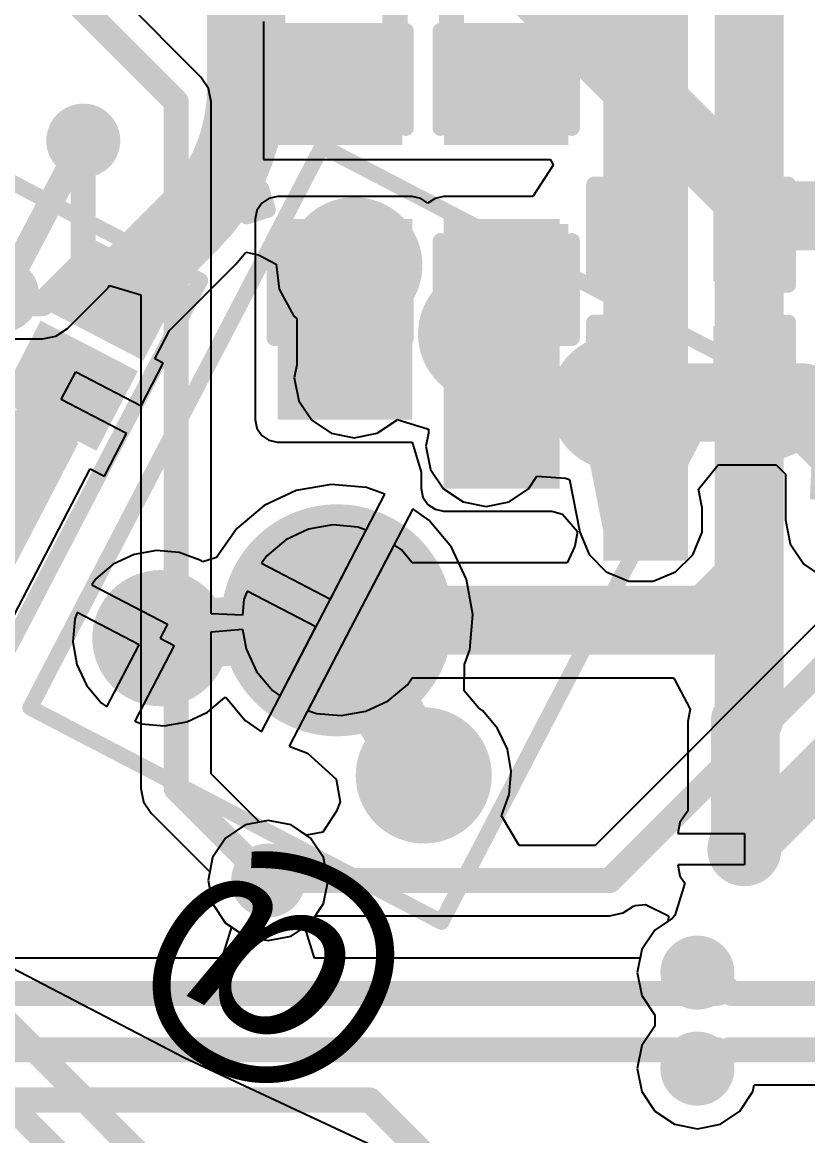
# Model space of a CAD drawing. Header units: millimetres. Extents: x -0.71 to 2.98, y -0.65 to 2.9.
# Drawn here: x 0.4105 to 0.6612, y -0.3974 to -0.0422 of the extents above; entities that cross this region are included whole.
import ezdxf

# ---------------------------------------------------------------- set-up
doc = ezdxf.new("R2010")
doc.units = ezdxf.units.MM
doc.header["$MEASUREMENT"] = 0
for name, color, linetype in [('BottomLayer', 5, 'Continuous'), ('BottomOverlay', 54, 'Continuous'), ('BottomPaste', 16, 'Continuous'), ('BottomSolder', 6, 'Continuous'), ('Mechanical2', 216, 'Continuous'), ('PadHoleLayer', 156, 'Continuous'), ('TopLayer', 1, 'Continuous'), ('TopOverlay', 2, 'Continuous'), ('TopPaste', 8, 'Continuous'), ('TopSolder', 216, 'Continuous'), ('ViaHoleLayer', 16, 'Continuous')]:
    doc.layers.add(name, color=color, linetype=linetype)
doc.styles.add('Arial', font='', dxfattribs={"height": 0.2})
doc.styles.get('Arial').set_extended_font_data('Arial')

# ---------------------------------------------------------------- blocks, each defined once
blk = doc.blocks.new('SPH8878LR5H_1_11')
at = {"layer": 'BottomSolder'}
h = blk.add_hatch(color=6, dxfattribs=at)
edge = h.paths.add_edge_path()
edge.add_arc((0, -0.04043), 0.004, 0, 360)
at = {"layer": 'PadHoleLayer'}
h = blk.add_hatch(color=156, dxfattribs=at)
edge = h.paths.add_edge_path()
edge.add_arc((0, -0.04043), 0.02018, 0, 360)
at = {"layer": 'TopLayer'}
for points in [[(-0.04567, 0.04992), (-0.0187, 0.04992), (-0.0187, 0.03095), (-0.04567, 0.03095)], [(0.0187, 0.04992), (0.04567, 0.04992), (0.04567, 0.03095), (0.0187, 0.03095)], [(-0.04567, 0.01913), (-0.0187, 0.01913), (-0.0187, -0.00146), (-0.04567, -0.00146)], [(0.0187, 0.01913), (0.04567, 0.01913), (0.04567, -0.00146), (0.0187, -0.00146)]]:
    blk.add_hatch(color=1, dxfattribs=at).paths.add_polyline_path(points)
h = blk.add_hatch(color=1, dxfattribs=at)
edge = h.paths.add_edge_path()
edge.add_arc((0, 0.02464), 0.00787, 0, 360)
h = blk.add_hatch(color=1, dxfattribs=at)
edge = h.paths.add_edge_path()
edge.add_arc((0, -0.04043), 0.03199, 0, 360)
at = {"layer": 'TopPaste'}
for points in [[(-0.04567, 0.04992), (-0.0187, 0.04992), (-0.0187, 0.03095), (-0.04567, 0.03095)], [(0.0187, 0.04992), (0.04567, 0.04992), (0.04567, 0.03095), (0.0187, 0.03095)], [(-0.04567, 0.01913), (-0.0187, 0.01913), (-0.0187, -0.00146), (-0.04567, -0.00146)], [(0.0187, 0.01913), (0.04567, 0.01913), (0.04567, -0.00146), (0.0187, -0.00146)]]:
    blk.add_hatch(color=8, dxfattribs=at).paths.add_polyline_path(points)
h = blk.add_hatch(color=8, dxfattribs=at)
edge = h.paths.add_edge_path()
edge.add_arc((0, 0.02464), 0.00787, 0, 360)
at = {"layer": 'TopSolder'}
for points in [[(-0.04967, 0.05392), (-0.0147, 0.05392), (-0.0147, 0.02695), (-0.04967, 0.02695)], [(0.0147, 0.05392), (0.04967, 0.05392), (0.04967, 0.02695), (0.0147, 0.02695)], [(-0.04967, 0.02313), (-0.0147, 0.02313), (-0.0147, -0.00546), (-0.04967, -0.00546)], [(0.0147, 0.02313), (0.04967, 0.02313), (0.04967, -0.00546), (0.0147, -0.00546)]]:
    blk.add_hatch(color=216, dxfattribs=at).paths.add_polyline_path(points)
h = blk.add_hatch(color=216, dxfattribs=at)
edge = h.paths.add_edge_path()
edge.add_arc((0, 0.02464), 0.01187, 0, 360)
h = blk.add_hatch(color=216, dxfattribs=at)
edge = h.paths.add_edge_path()
edge.add_arc((0, -0.04043), 0.03599, 0, 360)
at = {"layer": 'TopOverlay', "const_width": 0.005}
for points in [[(-0.054, -0.084), (-0.054, 0.058)], [(-0.054, 0.058), (0.054, 0.058)], [(0.054, -0.084), (0.054, 0.058)], [(-0.065, 0.046), (-0.06, 0.041)], [(-0.065, 0.036), (-0.065, 0.046)], [(-0.065, 0.036), (-0.06, 0.041)], [(-0.054, -0.084), (0.054, -0.084)]]:
    blk.add_lwpolyline(points, dxfattribs=at)
at = {"layer": 'TopOverlay', "const_width": 0.0025}
for points in [[(-0.05525, 0.058, 1), (-0.05275, 0.058, 1)], [(-0.05525, 0.058, 1), (-0.05275, 0.058, 1)], [(0.05275, 0.058, 1), (0.05525, 0.058, 1)], [(0.05275, 0.058, 1), (0.05525, 0.058, 1)], [(-0.06625, 0.046, 1), (-0.06375, 0.046, 1)], [(-0.06625, 0.046, 1), (-0.06375, 0.046, 1)], [(-0.06125, 0.041, 1), (-0.05875, 0.041, 1)], [(-0.06125, 0.041, 1), (-0.05875, 0.041, 1)], [(-0.06625, 0.036, 1), (-0.06375, 0.036, 1)], [(-0.06625, 0.036, 1), (-0.06375, 0.036, 1)], [(-0.05525, -0.084, 1), (-0.05275, -0.084, 1)], [(-0.05525, -0.084, 1), (-0.05275, -0.084, 1)], [(0.05275, -0.084, 1), (0.05525, -0.084, 1)], [(0.05275, -0.084, 1), (0.05525, -0.084, 1)]]:
    blk.add_lwpolyline(points, format="xyb", close=True, dxfattribs=at)
blk = doc.blocks.new('CAP_0603_B_23')
at = {"layer": 'BottomLayer'}
for points in [[(-0.045, -0.0175), (-0.045, 0.0175), (-0.015, 0.0175), (-0.015, -0.0175)], [(0.015, -0.0175), (0.015, 0.0175), (0.045, 0.0175), (0.045, -0.0175)]]:
    blk.add_hatch(color=5, dxfattribs=at).paths.add_polyline_path(points)
at = {"layer": 'BottomPaste'}
for points in [[(-0.045, -0.0175), (-0.045, 0.0175), (-0.015, 0.0175), (-0.015, -0.0175)], [(0.015, -0.0175), (0.015, 0.0175), (0.045, 0.0175), (0.045, -0.0175)]]:
    blk.add_hatch(color=16, dxfattribs=at).paths.add_polyline_path(points)
at = {"layer": 'BottomSolder'}
for points in [[(-0.04736, -0.01986), (-0.04736, 0.01986), (-0.01264, 0.01986), (-0.01264, -0.01986)], [(0.01264, -0.01986), (0.01264, 0.01986), (0.04736, 0.01986), (0.04736, -0.01986)]]:
    blk.add_hatch(color=6, dxfattribs=at).paths.add_polyline_path(points)
at = {"layer": 'BottomOverlay', "const_width": 0.005}
for points in [[(-0.049, -0.021), (-0.049, 0.021)], [(-0.018, 0.021), (-0.049, 0.021)], [(0.049, 0.021), (0.018, 0.021)], [(0.049, -0.021), (0.049, 0.021)], [(-0.018, -0.021), (-0.049, -0.021)], [(0.049, -0.021), (0.018, -0.021)]]:
    blk.add_lwpolyline(points, dxfattribs=at)
at = {"layer": 'BottomOverlay', "const_width": 0.0025}
for points in [[(-0.05025, 0.021, 1), (-0.04775, 0.021, 1)], [(-0.05025, 0.021, 1), (-0.04775, 0.021, 1)], [(-0.01925, 0.021, 1), (-0.01675, 0.021, 1)], [(0.01675, 0.021, 1), (0.01925, 0.021, 1)], [(0.04775, 0.021, 1), (0.05025, 0.021, 1)], [(0.04775, 0.021, 1), (0.05025, 0.021, 1)], [(-0.05025, -0.021, 1), (-0.04775, -0.021, 1)], [(-0.05025, -0.021, 1), (-0.04775, -0.021, 1)], [(-0.01925, -0.021, 1), (-0.01675, -0.021, 1)], [(0.01675, -0.021, 1), (0.01925, -0.021, 1)], [(0.04775, -0.021, 1), (0.05025, -0.021, 1)], [(0.04775, -0.021, 1), (0.05025, -0.021, 1)]]:
    blk.add_lwpolyline(points, format="xyb", close=True, dxfattribs=at)
blk = doc.blocks.new('CAP_0603_B_24')
at = {"layer": 'BottomLayer'}
for points in [[(-0.045, -0.0175), (-0.045, 0.0175), (-0.015, 0.0175), (-0.015, -0.0175)], [(0.015, -0.0175), (0.015, 0.0175), (0.045, 0.0175), (0.045, -0.0175)]]:
    blk.add_hatch(color=5, dxfattribs=at).paths.add_polyline_path(points)
at = {"layer": 'BottomPaste'}
for points in [[(-0.045, -0.0175), (-0.045, 0.0175), (-0.015, 0.0175), (-0.015, -0.0175)], [(0.015, -0.0175), (0.015, 0.0175), (0.045, 0.0175), (0.045, -0.0175)]]:
    blk.add_hatch(color=16, dxfattribs=at).paths.add_polyline_path(points)
at = {"layer": 'BottomSolder'}
for points in [[(-0.04736, -0.01986), (-0.04736, 0.01986), (-0.01264, 0.01986), (-0.01264, -0.01986)], [(0.01264, -0.01986), (0.01264, 0.01986), (0.04736, 0.01986), (0.04736, -0.01986)]]:
    blk.add_hatch(color=6, dxfattribs=at).paths.add_polyline_path(points)
at = {"layer": 'BottomOverlay', "const_width": 0.005}
for points in [[(-0.049, -0.021), (-0.049, 0.021)], [(-0.018, 0.021), (-0.049, 0.021)], [(0.049, 0.021), (0.018, 0.021)], [(0.049, -0.021), (0.049, 0.021)], [(-0.018, -0.021), (-0.049, -0.021)], [(0.049, -0.021), (0.018, -0.021)]]:
    blk.add_lwpolyline(points, dxfattribs=at)
at = {"layer": 'BottomOverlay', "const_width": 0.0025}
for points in [[(-0.05025, 0.021, 1), (-0.04775, 0.021, 1)], [(-0.05025, 0.021, 1), (-0.04775, 0.021, 1)], [(-0.01925, 0.021, 1), (-0.01675, 0.021, 1)], [(0.01675, 0.021, 1), (0.01925, 0.021, 1)], [(0.04775, 0.021, 1), (0.05025, 0.021, 1)], [(0.04775, 0.021, 1), (0.05025, 0.021, 1)], [(-0.05025, -0.021, 1), (-0.04775, -0.021, 1)], [(-0.05025, -0.021, 1), (-0.04775, -0.021, 1)], [(-0.01925, -0.021, 1), (-0.01675, -0.021, 1)], [(0.01675, -0.021, 1), (0.01925, -0.021, 1)], [(0.04775, -0.021, 1), (0.05025, -0.021, 1)], [(0.04775, -0.021, 1), (0.05025, -0.021, 1)]]:
    blk.add_lwpolyline(points, format="xyb", close=True, dxfattribs=at)
blk = doc.blocks.new('SPM0687LR5H_1_185')
at = {"layer": 'BottomSolder'}
h = blk.add_hatch(color=6, dxfattribs=at)
edge = h.paths.add_edge_path()
edge.add_arc((0, -0.03594), 0.004, 0, 360)
at = {"layer": 'PadHoleLayer'}
h = blk.add_hatch(color=156, dxfattribs=at)
edge = h.paths.add_edge_path()
edge.add_arc((0, -0.03594), 0.02018, 0, 360)
at = {"layer": 'TopLayer'}
h = blk.add_hatch(color=1, dxfattribs=at)
edge = h.paths.add_edge_path()
edge.add_arc((-0.0474, 0.06705), 0.01772, 0, 360)
h = blk.add_hatch(color=1, dxfattribs=at)
edge = h.paths.add_edge_path()
edge.add_arc((0, 0.06705), 0.01772, 0, 360)
h = blk.add_hatch(color=1, dxfattribs=at)
edge = h.paths.add_edge_path()
edge.add_arc((0.0474, 0.06705), 0.01772, 0, 360)
h = blk.add_hatch(color=1, dxfattribs=at)
edge = h.paths.add_edge_path()
edge.add_arc((0, -0.03594), 0.03299, 0, 360)
h = blk.add_hatch(color=1, dxfattribs=at)
edge = h.paths.add_edge_path()
edge.add_arc((-0.0474, -0.06705), 0.01772, 0, 360)
h = blk.add_hatch(color=1, dxfattribs=at)
edge = h.paths.add_edge_path()
edge.add_arc((0.0474, -0.06705), 0.01772, 0, 360)
at = {"layer": 'TopPaste'}
h = blk.add_hatch(color=8, dxfattribs=at)
edge = h.paths.add_edge_path()
edge.add_arc((-0.0474, 0.06705), 0.01772, 0, 360)
h = blk.add_hatch(color=8, dxfattribs=at)
edge = h.paths.add_edge_path()
edge.add_arc((0, 0.06705), 0.01772, 0, 360)
h = blk.add_hatch(color=8, dxfattribs=at)
edge = h.paths.add_edge_path()
edge.add_arc((0.0474, 0.06705), 0.01772, 0, 360)
h = blk.add_hatch(color=8, dxfattribs=at)
edge = h.paths.add_edge_path()
edge.add_arc((-0.0474, -0.06705), 0.01772, 0, 360)
h = blk.add_hatch(color=8, dxfattribs=at)
edge = h.paths.add_edge_path()
edge.add_arc((0.0474, -0.06705), 0.01772, 0, 360)
at = {"layer": 'TopSolder'}
h = blk.add_hatch(color=216, dxfattribs=at)
edge = h.paths.add_edge_path()
edge.add_arc((-0.0474, 0.06705), 0.02172, 0, 360)
h = blk.add_hatch(color=216, dxfattribs=at)
edge = h.paths.add_edge_path()
edge.add_arc((0, 0.06705), 0.02172, 0, 360)
h = blk.add_hatch(color=216, dxfattribs=at)
edge = h.paths.add_edge_path()
edge.add_arc((0.0474, 0.06705), 0.02172, 0, 360)
h = blk.add_hatch(color=216, dxfattribs=at)
edge = h.paths.add_edge_path()
edge.add_arc((0, -0.03594), 0.03699, 0, 360)
h = blk.add_hatch(color=216, dxfattribs=at)
edge = h.paths.add_edge_path()
edge.add_arc((-0.0474, -0.06705), 0.02172, 0, 360)
h = blk.add_hatch(color=216, dxfattribs=at)
edge = h.paths.add_edge_path()
edge.add_arc((0.0474, -0.06705), 0.02172, 0, 360)
at = {"layer": 'TopOverlay', "const_width": 0.005}
for points in [[(-0.07402, 0.09591), (0.07402, 0.09591)], [(-0.07402, -0.10591), (-0.07402, 0.09591)], [(0.07402, -0.10591), (0.07402, 0.09591)], [(-0.085, 0.075), (-0.08, 0.07)], [(-0.085, 0.065), (-0.085, 0.075)], [(-0.085, 0.065), (-0.08, 0.07)], [(-0.07402, -0.10591), (0.07402, -0.10591)]]:
    blk.add_lwpolyline(points, dxfattribs=at)
at = {"layer": 'TopOverlay', "const_width": 0.0025}
for points in [[(-0.07527, 0.09591, 1), (-0.07277, 0.09591, 1)], [(-0.07527, 0.09591, 1), (-0.07277, 0.09591, 1)], [(0.07277, 0.09591, 1), (0.07527, 0.09591, 1)], [(0.07277, 0.09591, 1), (0.07527, 0.09591, 1)], [(-0.08625, 0.075, 1), (-0.08375, 0.075, 1)], [(-0.08625, 0.075, 1), (-0.08375, 0.075, 1)], [(-0.08125, 0.07, 1), (-0.07875, 0.07, 1)], [(-0.08125, 0.07, 1), (-0.07875, 0.07, 1)], [(-0.08625, 0.065, 1), (-0.08375, 0.065, 1)], [(-0.08625, 0.065, 1), (-0.08375, 0.065, 1)], [(-0.07527, -0.10591, 1), (-0.07277, -0.10591, 1)], [(-0.07527, -0.10591, 1), (-0.07277, -0.10591, 1)], [(0.07277, -0.10591, 1), (0.07527, -0.10591, 1)], [(0.07277, -0.10591, 1), (0.07527, -0.10591, 1)]]:
    blk.add_lwpolyline(points, format="xyb", close=True, dxfattribs=at)
blk = doc.blocks.new('C___0402_B_210')
at = {"layer": 'BottomLayer'}
for points in [[(-0.0095, 0.0125), (-0.0095, -0.0125), (-0.0275, -0.0125), (-0.0275, 0.0125)], [(0.0275, 0.0125), (0.0275, -0.0125), (0.0095, -0.0125), (0.0095, 0.0125)]]:
    blk.add_hatch(color=5, dxfattribs=at).paths.add_polyline_path(points)
at = {"layer": 'BottomPaste'}
for points in [[(-0.0095, 0.0125), (-0.0095, -0.0125), (-0.0275, -0.0125), (-0.0275, 0.0125)], [(0.0275, 0.0125), (0.0275, -0.0125), (0.0095, -0.0125), (0.0095, 0.0125)]]:
    blk.add_hatch(color=16, dxfattribs=at).paths.add_polyline_path(points)
at = {"layer": 'BottomSolder'}
for points in [[(-0.00714, 0.01486), (-0.00714, -0.01486), (-0.02986, -0.01486), (-0.02986, 0.01486)], [(0.02986, 0.01486), (0.02986, -0.01486), (0.00714, -0.01486), (0.00714, 0.01486)]]:
    blk.add_hatch(color=6, dxfattribs=at).paths.add_polyline_path(points)
at = {"layer": 'BottomOverlay', "const_width": 0.005}
for points in [[(-0.031, -0.016), (-0.031, 0.016)], [(-0.031, 0.016), (-0.011, 0.016)], [(0.011, 0.016), (0.031, 0.016)], [(0.031, -0.016), (0.031, 0.016)], [(-0.031, -0.016), (-0.011, -0.016)], [(0.011, -0.016), (0.031, -0.016)]]:
    blk.add_lwpolyline(points, dxfattribs=at)
at = {"layer": 'BottomOverlay', "const_width": 0.0025}
for points in [[(-0.03225, 0.016, 1), (-0.02975, 0.016, 1)], [(-0.03225, 0.016, 1), (-0.02975, 0.016, 1)], [(-0.01225, 0.016, 1), (-0.00975, 0.016, 1)], [(0.00975, 0.016, 1), (0.01225, 0.016, 1)], [(0.02975, 0.016, 1), (0.03225, 0.016, 1)], [(0.02975, 0.016, 1), (0.03225, 0.016, 1)], [(-0.03225, -0.016, 1), (-0.02975, -0.016, 1)], [(-0.03225, -0.016, 1), (-0.02975, -0.016, 1)], [(-0.01225, -0.016, 1), (-0.00975, -0.016, 1)], [(0.00975, -0.016, 1), (0.01225, -0.016, 1)], [(0.02975, -0.016, 1), (0.03225, -0.016, 1)], [(0.02975, -0.016, 1), (0.03225, -0.016, 1)]]:
    blk.add_lwpolyline(points, format="xyb", close=True, dxfattribs=at)
blk = doc.blocks.new('CAP_0402_B_211')
at = {"layer": 'BottomLayer'}
for points in [[(-0.0095, 0.0125), (-0.0095, -0.0125), (-0.0275, -0.0125), (-0.0275, 0.0125)], [(0.0275, 0.0125), (0.0275, -0.0125), (0.0095, -0.0125), (0.0095, 0.0125)]]:
    blk.add_hatch(color=5, dxfattribs=at).paths.add_polyline_path(points)
at = {"layer": 'BottomPaste'}
for points in [[(-0.0095, 0.0125), (-0.0095, -0.0125), (-0.0275, -0.0125), (-0.0275, 0.0125)], [(0.0275, 0.0125), (0.0275, -0.0125), (0.0095, -0.0125), (0.0095, 0.0125)]]:
    blk.add_hatch(color=16, dxfattribs=at).paths.add_polyline_path(points)
at = {"layer": 'BottomSolder'}
for points in [[(-0.00714, 0.01486), (-0.00714, -0.01486), (-0.02986, -0.01486), (-0.02986, 0.01486)], [(0.02986, 0.01486), (0.02986, -0.01486), (0.00714, -0.01486), (0.00714, 0.01486)]]:
    blk.add_hatch(color=6, dxfattribs=at).paths.add_polyline_path(points)
at = {"layer": 'BottomOverlay', "const_width": 0.005}
for points in [[(-0.031, -0.016), (-0.031, 0.016)], [(-0.031, 0.016), (-0.011, 0.016)], [(0.011, 0.016), (0.031, 0.016)], [(0.031, -0.016), (0.031, 0.016)], [(-0.031, -0.016), (-0.011, -0.016)], [(0.011, -0.016), (0.031, -0.016)]]:
    blk.add_lwpolyline(points, dxfattribs=at)
at = {"layer": 'BottomOverlay', "const_width": 0.0025}
for points in [[(-0.03225, 0.016, 1), (-0.02975, 0.016, 1)], [(-0.03225, 0.016, 1), (-0.02975, 0.016, 1)], [(-0.01225, 0.016, 1), (-0.00975, 0.016, 1)], [(0.00975, 0.016, 1), (0.01225, 0.016, 1)], [(0.02975, 0.016, 1), (0.03225, 0.016, 1)], [(0.02975, 0.016, 1), (0.03225, 0.016, 1)], [(-0.03225, -0.016, 1), (-0.02975, -0.016, 1)], [(-0.03225, -0.016, 1), (-0.02975, -0.016, 1)], [(-0.01225, -0.016, 1), (-0.00975, -0.016, 1)], [(0.00975, -0.016, 1), (0.01225, -0.016, 1)], [(0.02975, -0.016, 1), (0.03225, -0.016, 1)], [(0.02975, -0.016, 1), (0.03225, -0.016, 1)]]:
    blk.add_lwpolyline(points, format="xyb", close=True, dxfattribs=at)

msp = doc.modelspace()

# ---------------------------------------------------------------- hatches: boundary and pattern name
at = {"layer": 'BottomLayer'}
for points in [[(0.596, -0.214), (0.623, -0.214), (0.623, 0.22), (0.596, 0.22)], [(0.492, -0.169), (0.535, -0.169), (0.535, -0.105), (0.492, -0.105)], [(0.545, -0.191), (0.582, -0.191), (0.582, -0.105), (0.545, -0.105)]]:
    msp.add_hatch(color=5, dxfattribs=at).paths.add_polyline_path(points)
h = msp.add_hatch(color=5, dxfattribs=at)
edge = h.paths.add_edge_path()
edge.add_arc((0.43, -0.08), 0.01181, 0, 360)
h = msp.add_hatch(color=5, dxfattribs=at)
edge = h.paths.add_edge_path()
edge.add_arc((0.51651, -0.15562), 0.01181, 0, 360)
h = msp.add_hatch(color=5, dxfattribs=at)
edge = h.paths.add_edge_path()
edge.add_arc((0.55856, -0.17751), 0.01181, 0, 360)
h = msp.add_hatch(color=5, dxfattribs=at)
edge = h.paths.add_edge_path()
edge.add_arc((0.608, -0.201), 0.01181, 0, 360)
h = msp.add_hatch(color=5, dxfattribs=at)
edge = h.paths.add_edge_path()
edge.add_arc((0.641, -0.306), 0.01181, 0, 360)
h = msp.add_hatch(color=5, dxfattribs=at)
edge = h.paths.add_edge_path()
edge.add_arc((0.489, -0.316), 0.01181, 0, 360)
h = msp.add_hatch(color=5, dxfattribs=at)
edge = h.paths.add_edge_path()
edge.add_arc((0.626, -0.34538), 0.01181, 0, 360)
h = msp.add_hatch(color=5, dxfattribs=at)
edge = h.paths.add_edge_path()
edge.add_arc((0.626, -0.376), 0.01181, 0, 360)
at = {"layer": 'BottomSolder'}
h = msp.add_hatch(color=6, dxfattribs=at)
edge = h.paths.add_edge_path()
edge.add_arc((0.43, -0.08), 0.00791, 0, 360)
h = msp.add_hatch(color=6, dxfattribs=at)
edge = h.paths.add_edge_path()
edge.add_arc((0.51651, -0.15562), 0.00791, 0, 360)
h = msp.add_hatch(color=6, dxfattribs=at)
edge = h.paths.add_edge_path()
edge.add_arc((0.55856, -0.17751), 0.00791, 0, 360)
h = msp.add_hatch(color=6, dxfattribs=at)
edge = h.paths.add_edge_path()
edge.add_arc((0.608, -0.201), 0.00791, 0, 360)
h = msp.add_hatch(color=6, dxfattribs=at)
edge = h.paths.add_edge_path()
edge.add_arc((0.641, -0.306), 0.00791, 0, 360)
h = msp.add_hatch(color=6, dxfattribs=at)
edge = h.paths.add_edge_path()
edge.add_arc((0.489, -0.316), 0.00791, 0, 360)
h = msp.add_hatch(color=6, dxfattribs=at)
edge = h.paths.add_edge_path()
edge.add_arc((0.626, -0.34538), 0.00791, 0, 360)
h = msp.add_hatch(color=6, dxfattribs=at)
edge = h.paths.add_edge_path()
edge.add_arc((0.626, -0.376), 0.00791, 0, 360)
at = {"layer": 'TopLayer'}
h = msp.add_hatch(color=1, dxfattribs=at)
edge = h.paths.add_edge_path()
edge.add_arc((0.43, -0.08), 0.01181, 0, 360)
msp.add_hatch(color=1, dxfattribs=at).paths.add_polyline_path([(0.31764, -0.19951), (0.39539, -0.23998), (0.42843, -0.17652), (0.35067, -0.13605)])
h = msp.add_hatch(color=1, dxfattribs=at)
edge = h.paths.add_edge_path()
edge.add_arc((0.51651, -0.15562), 0.01181, 0, 360)
h = msp.add_hatch(color=1, dxfattribs=at)
edge = h.paths.add_edge_path()
edge.add_arc((0.55856, -0.17751), 0.01181, 0, 360)
h = msp.add_hatch(color=1, dxfattribs=at)
edge = h.paths.add_edge_path()
edge.add_arc((0.608, -0.201), 0.01181, 0, 360)
h = msp.add_hatch(color=1, dxfattribs=at)
edge = h.paths.add_edge_path()
edge.add_arc((0.641, -0.306), 0.01181, 0, 360)
h = msp.add_hatch(color=1, dxfattribs=at)
edge = h.paths.add_edge_path()
edge.add_arc((0.489, -0.316), 0.01181, 0, 360)
h = msp.add_hatch(color=1, dxfattribs=at)
edge = h.paths.add_edge_path()
edge.add_arc((0.626, -0.34538), 0.01181, 0, 360)
h = msp.add_hatch(color=1, dxfattribs=at)
edge = h.paths.add_edge_path()
edge.add_arc((0.626, -0.376), 0.01181, 0, 360)
at = {"layer": 'TopSolder'}
h = msp.add_hatch(color=216, dxfattribs=at)
edge = h.paths.add_edge_path()
edge.add_arc((0.43, -0.08), 0.00791, 0, 360)
h = msp.add_hatch(color=216, dxfattribs=at)
edge = h.paths.add_edge_path()
edge.add_arc((0.51651, -0.15562), 0.00791, 0, 360)
h = msp.add_hatch(color=216, dxfattribs=at)
edge = h.paths.add_edge_path()
edge.add_arc((0.55856, -0.17751), 0.00791, 0, 360)
h = msp.add_hatch(color=216, dxfattribs=at)
edge = h.paths.add_edge_path()
edge.add_arc((0.608, -0.201), 0.00791, 0, 360)
h = msp.add_hatch(color=216, dxfattribs=at)
edge = h.paths.add_edge_path()
edge.add_arc((0.641, -0.306), 0.00791, 0, 360)
h = msp.add_hatch(color=216, dxfattribs=at)
edge = h.paths.add_edge_path()
edge.add_arc((0.489, -0.316), 0.00791, 0, 360)
h = msp.add_hatch(color=216, dxfattribs=at)
edge = h.paths.add_edge_path()
edge.add_arc((0.626, -0.34538), 0.00791, 0, 360)
h = msp.add_hatch(color=216, dxfattribs=at)
edge = h.paths.add_edge_path()
edge.add_arc((0.626, -0.376), 0.00791, 0, 360)
at = {"layer": 'ViaHoleLayer'}
h = msp.add_hatch(color=16, dxfattribs=at)
edge = h.paths.add_edge_path()
edge.add_arc((0.43, -0.08), 0.00591, 0, 360)
h = msp.add_hatch(color=16, dxfattribs=at)
edge = h.paths.add_edge_path()
edge.add_arc((0.51651, -0.15562), 0.00591, 0, 360)
h = msp.add_hatch(color=16, dxfattribs=at)
edge = h.paths.add_edge_path()
edge.add_arc((0.55856, -0.17751), 0.00591, 0, 360)
h = msp.add_hatch(color=16, dxfattribs=at)
edge = h.paths.add_edge_path()
edge.add_arc((0.608, -0.201), 0.00591, 0, 360)
h = msp.add_hatch(color=16, dxfattribs=at)
edge = h.paths.add_edge_path()
edge.add_arc((0.641, -0.306), 0.00591, 0, 360)
h = msp.add_hatch(color=16, dxfattribs=at)
edge = h.paths.add_edge_path()
edge.add_arc((0.489, -0.316), 0.00591, 0, 360)
h = msp.add_hatch(color=16, dxfattribs=at)
edge = h.paths.add_edge_path()
edge.add_arc((0.626, -0.34538), 0.00591, 0, 360)
h = msp.add_hatch(color=16, dxfattribs=at)
edge = h.paths.add_edge_path()
edge.add_arc((0.626, -0.376), 0.00591, 0, 360)

# ---------------------------------------------------------------- linework, layer by layer
at = {"layer": 'BottomLayer'}
for p, q in [((0.46757, -0.05971), (0.42993, -0.02207)), ((0.4875, -0.042), (0.4875, -0.086)), ((0.47, -0.06334), (0.46757, -0.05971)), ((0.46757, -0.05971), (0.46757, -0.05971)), ((0.47085, -0.06764), (0.47, -0.06334)), ((0.47085, -0.23092), (0.47085, -0.06764)), ((0.4875, -0.086), (0.5365, -0.086)), ((0.5365, -0.086), (0.5365, -0.086)), ((0.5365, -0.086), (0.5405, -0.086)), ((0.5405, -0.086), (0.5405, -0.086)), ((0.5405, -0.086), (0.57911, -0.086)), ((0.57996, -0.08786), (0.5735, -0.09786)), ((0.57911, -0.086), (0.57996, -0.08786)), ((0.48927, -0.09841), (0.48695, -0.09995)), ((0.492, -0.09786), (0.48927, -0.09841)), ((0.535, -0.09786), (0.492, -0.09786)), ((0.53773, -0.09841), (0.535, -0.09786)), ((0.54, -0.09992), (0.53773, -0.09841)), ((0.54227, -0.09841), (0.54, -0.09992)), ((0.545, -0.09786), (0.54227, -0.09841)), ((0.5735, -0.09786), (0.545, -0.09786)), ((0.48541, -0.10227), (0.48486, -0.105)), ((0.48695, -0.09995), (0.48541, -0.10227)), ((0.48486, -0.105), (0.48486, -0.169)), ((0.42493, -0.13993), (0.43793, -0.12693)), ((0.43793, -0.12693), (0.43842, -0.1262)), ((0.43793, -0.12693), (0.43793, -0.12693)), ((0.43842, -0.1262), (0.44842, -0.12923)), ((0.44842, -0.12923), (0.44842, -0.28664)), ((0.42129, -0.14236), (0.42493, -0.13993)), ((0.352, -0.14322), (0.417, -0.14322)), ((0.417, -0.14322), (0.42129, -0.14236)), ((0.417, -0.14322), (0.417, -0.14322)), ((0.48486, -0.169), (0.48541, -0.17173)), ((0.48541, -0.17173), (0.48695, -0.17405)), ((0.48695, -0.17405), (0.48927, -0.17559)), ((0.48927, -0.17559), (0.492, -0.17614)), ((0.492, -0.17614), (0.535, -0.17614)), ((0.535, -0.17614), (0.53786, -0.18576)), ((0.53786, -0.18576), (0.53786, -0.191)), ((0.53786, -0.191), (0.53841, -0.19373)), ((0.53841, -0.19373), (0.53995, -0.19605)), ((0.53995, -0.19605), (0.54227, -0.19759)), ((0.54227, -0.19759), (0.545, -0.19814)), ((0.545, -0.19814), (0.57952, -0.19814)), ((0.57952, -0.19814), (0.58292, -0.19918)), ((0.58292, -0.19918), (0.58772, -0.20465)), ((0.50185, -0.20397), (0.49465, -0.20733)), ((0.50967, -0.20259), (0.50185, -0.20397)), ((0.50887, -0.22626), (0.52032, -0.20428)), ((0.51759, -0.20328), (0.50967, -0.20259)), ((0.52032, -0.20428), (0.51759, -0.20328)), ((0.58772, -0.20465), (0.5869, -0.20934)), ((0.49465, -0.20733), (0.48856, -0.21244)), ((0.52919, -0.20889), (0.51544, -0.23531)), ((0.53156, -0.21056), (0.52919, -0.20889)), ((0.5869, -0.20934), (0.58446, -0.21465)), ((0.48856, -0.21244), (0.48689, -0.21481)), ((0.53499, -0.21465), (0.53156, -0.21056)), ((0.48689, -0.21481), (0.50887, -0.22626)), ((0.58446, -0.21465), (0.53499, -0.21465)), ((0.48228, -0.22368), (0.48128, -0.22641)), ((0.50426, -0.23513), (0.48228, -0.22368)), ((0.48128, -0.22641), (0.48085, -0.23135)), ((0.48085, -0.23135), (0.47085, -0.23092)), ((0.47085, -0.23668), (0.48085, -0.2358)), ((0.47085, -0.28199), (0.47085, -0.23668)), ((0.48085, -0.2358), (0.48197, -0.24215)), ((0.49281, -0.25711), (0.50426, -0.23513)), ((0.51544, -0.23531), (0.50168, -0.26172)), ((0.48197, -0.24215), (0.48533, -0.24935)), ((0.48533, -0.24935), (0.49044, -0.25544)), ((0.53344, -0.25356), (0.53499, -0.25135)), ((0.53499, -0.25135), (0.61836, -0.25135)), ((0.61836, -0.25135), (0.61859, -0.25167)), ((0.61859, -0.25167), (0.62374, -0.26135)), ((0.49044, -0.25544), (0.49281, -0.25711)), ((0.52735, -0.25867), (0.53344, -0.25356)), ((0.52015, -0.26203), (0.52735, -0.25867)), ((0.50168, -0.26172), (0.50441, -0.26272)), ((0.50441, -0.26272), (0.51233, -0.26341)), ((0.51233, -0.26341), (0.52015, -0.26203)), ((0.62374, -0.26135), (0.62296, -0.2653)), ((0.62296, -0.2653), (0.62296, -0.29374)), ((0.48623, -0.29737), (0.47085, -0.28199)), ((0.44842, -0.28664), (0.44842, -0.28664)), ((0.44842, -0.28664), (0.44927, -0.29093)), ((0.44927, -0.29093), (0.45171, -0.29457)), ((0.45171, -0.29457), (0.47037, -0.31323)), ((0.62296, -0.29374), (0.62045, -0.29749)), ((0.489, -0.29682), (0.48623, -0.29737)), ((0.49634, -0.29828), (0.489, -0.29682)), ((0.50256, -0.30244), (0.49634, -0.29828)), ((0.62045, -0.29749), (0.61976, -0.301)), ((0.61976, -0.301), (0.641, -0.301)), ((0.641, -0.301), (0.641, -0.311)), ((0.50672, -0.30866), (0.50256, -0.30244)), ((0.50818, -0.316), (0.50672, -0.30866)), ((0.641, -0.311), (0.61976, -0.311)), ((0.61976, -0.311), (0.62045, -0.31451)), ((0.47037, -0.31323), (0.46982, -0.316)), ((0.46982, -0.316), (0.47128, -0.32334)), ((0.50672, -0.32334), (0.50818, -0.316)), ((0.62045, -0.31451), (0.62199, -0.3168)), ((0.62199, -0.3168), (0.61882, -0.32715)), ((0.47128, -0.32334), (0.47544, -0.32956)), ((0.50256, -0.32956), (0.50672, -0.32334)), ((0.47544, -0.32956), (0.47727, -0.33078)), ((0.50073, -0.33078), (0.50256, -0.32956)), ((0.61809, -0.32804), (0.61244, -0.33182)), ((0.61882, -0.32715), (0.61809, -0.32804)), ((0.47727, -0.33078), (0.47423, -0.34078)), ((0.50377, -0.34078), (0.50073, -0.33078)), ((0.61244, -0.33182), (0.60828, -0.33804)), ((0.47423, -0.34078), (0.40113, -0.34078)), ((0.60773, -0.34078), (0.50377, -0.34078)), ((0.60828, -0.33804), (0.60773, -0.34078))]:
    msp.add_line(p, q, dxfattribs=at)
for points, const_width in [([(0.6425, -0.11), (0.6425, 0.00832)], 0.022), ([(0.5475, -0.049), (0.5475, -0.02254)], 0.008), ([(0.422, -0.03), (0.45964, -0.06764)], 0.008), ([(0.5295, -0.049), (0.5295, -0.03)], 0.008), ([(0.5145, -0.064), (0.5295, -0.049)], 0.008), ([(0.5475, -0.049), (0.5625, -0.064)], 0.008), ([(0.512, -0.064), (0.5145, -0.064)], 0.008), ([(0.5625, -0.064), (0.565, -0.064)], 0.008), ([(0.45964, -0.28664), (0.45964, -0.06764)], 0.008), ([(0.43, -0.119), (0.43, -0.08)], 0.008), ([(0.6425, -0.154), (0.6425, -0.11)], 0.022), ([(0.417, -0.132), (0.43, -0.119)], 0.008), ([(0.33, -0.132), (0.417, -0.132)], 0.008), ([(0.6425, -0.22011), (0.6425, -0.154)], 0.022), ([(0.62961, -0.233), (0.6425, -0.22011)], 0.022), ([(0.6425, -0.26411), (0.6425, -0.22011)], 0.022), ([(0.511, -0.233), (0.62961, -0.233)], 0.022), ([(0.64131, -0.2653), (0.6425, -0.26411)], 0.022), ([(0.64131, -0.30569), (0.64131, -0.2653)], 0.022), ([(0.45964, -0.28664), (0.489, -0.316)], 0.008), ([(0.641, -0.306), (0.64131, -0.30569)], 0.022), ([(0.365, -0.352), (0.63246, -0.352)], 0.008), ([(0.35754, -0.37), (0.63246, -0.37)], 0.008), ([(0.34846, -0.386), (0.52146, -0.386)], 0.008), ([(0.52146, -0.386), (0.66246, -0.527)], 0.008)]:
    msp.add_lwpolyline(points, dxfattribs=dict(at, const_width=const_width))
for points, const_width in [([(0.5275, -0.049, 1), (0.5315, -0.049, 1)], 0.004), ([(0.5275, -0.049, 1), (0.5315, -0.049, 1)], 0.004), ([(0.5455, -0.049, 1), (0.5495, -0.049, 1)], 0.004), ([(0.5455, -0.049, 1), (0.5495, -0.049, 1)], 0.004), ([(0.51, -0.064, 1), (0.514, -0.064, 1)], 0.004), ([(0.5125, -0.064, 1), (0.5165, -0.064, 1)], 0.004), ([(0.5125, -0.064, 1), (0.5165, -0.064, 1)], 0.004), ([(0.5605, -0.064, 1), (0.5645, -0.064, 1)], 0.004), ([(0.5605, -0.064, 1), (0.5645, -0.064, 1)], 0.004), ([(0.563, -0.064, 1), (0.567, -0.064, 1)], 0.004), ([(0.45764, -0.06764, 1), (0.46164, -0.06764, 1)], 0.004), ([(0.45764, -0.06764, 1), (0.46164, -0.06764, 1)], 0.004), ([(0.428, -0.08, 1), (0.432, -0.08, 1)], 0.004), ([(0.637, -0.11, 1), (0.648, -0.11, 1)], 0.011), ([(0.637, -0.11, 1), (0.648, -0.11, 1)], 0.011), ([(0.428, -0.119, 1), (0.432, -0.119, 1)], 0.004), ([(0.428, -0.119, 1), (0.432, -0.119, 1)], 0.004), ([(0.415, -0.132, 1), (0.419, -0.132, 1)], 0.004), ([(0.415, -0.132, 1), (0.419, -0.132, 1)], 0.004), ([(0.637, -0.154, 1), (0.648, -0.154, 1)], 0.011), ([(0.637, -0.154, 1), (0.648, -0.154, 1)], 0.011), ([(0.637, -0.22011, 1), (0.648, -0.22011, 1)], 0.011), ([(0.637, -0.22011, 1), (0.648, -0.22011, 1)], 0.011), ([(0.637, -0.22011, 1), (0.648, -0.22011, 1)], 0.011), ([(0.5055, -0.233, 1), (0.5165, -0.233, 1)], 0.011), ([(0.62411, -0.233, 1), (0.63511, -0.233, 1)], 0.011), ([(0.62411, -0.233, 1), (0.63511, -0.233, 1)], 0.011), ([(0.63581, -0.2653, 1), (0.64681, -0.2653, 1)], 0.011), ([(0.63581, -0.2653, 1), (0.64681, -0.2653, 1)], 0.011), ([(0.637, -0.26411, 1), (0.648, -0.26411, 1)], 0.011), ([(0.637, -0.26411, 1), (0.648, -0.26411, 1)], 0.011), ([(0.45764, -0.28664, 1), (0.46164, -0.28664, 1)], 0.004), ([(0.45764, -0.28664, 1), (0.46164, -0.28664, 1)], 0.004), ([(0.63581, -0.30569, 1), (0.64681, -0.30569, 1)], 0.011), ([(0.63581, -0.30569, 1), (0.64681, -0.30569, 1)], 0.011), ([(0.6355, -0.306, 1), (0.6465, -0.306, 1)], 0.011), ([(0.487, -0.316, 1), (0.491, -0.316, 1)], 0.004), ([(0.63046, -0.352, 1), (0.63446, -0.352, 1)], 0.004), ([(0.63046, -0.37, 1), (0.63446, -0.37, 1)], 0.004), ([(0.51946, -0.386, 1), (0.52346, -0.386, 1)], 0.004), ([(0.51946, -0.386, 1), (0.52346, -0.386, 1)], 0.004)]:
    msp.add_lwpolyline(points, format="xyb", close=True, dxfattribs=dict(at, const_width=const_width))
at = {"layer": 'Mechanical2', "const_width": 0.01}
msp.add_lwpolyline([(2.97335, 1.12706, 1), (-0.56996, 1.12706, 1)], format="xyb", close=True, dxfattribs=at)
at = {"layer": 'TopLayer'}
for p, q in [((0.47868, -0.11946), (0.48189, -0.11554)), ((0.48189, -0.11554), (0.48591, -0.1164)), ((0.48591, -0.1164), (0.49161, -0.11946)), ((0.45753, -0.14061), (0.47862, -0.11952)), ((0.47862, -0.11952), (0.47864, -0.11949)), ((0.47864, -0.11949), (0.47868, -0.11946)), ((0.49161, -0.11946), (0.49248, -0.12734)), ((0.49248, -0.12734), (0.49721, -0.13596)), ((0.49721, -0.13596), (0.49816, -0.13672)), ((0.49816, -0.13672), (0.49816, -0.15147)), ((0.45284, -0.14961), (0.45753, -0.14061)), ((0.44844, -0.16457), (0.4555, -0.151)), ((0.4555, -0.151), (0.45284, -0.14961)), ((0.49816, -0.15147), (0.49733, -0.15562)), ((0.42299, -0.16259), (0.42761, -0.15372)), ((0.42761, -0.15372), (0.44844, -0.16457)), ((0.49733, -0.15562), (0.49879, -0.16296)), ((0.44382, -0.17344), (0.42299, -0.16259)), ((0.49879, -0.16296), (0.50295, -0.16918)), ((0.50295, -0.16918), (0.50917, -0.17334)), ((0.52385, -0.17334), (0.53007, -0.16918)), ((0.53007, -0.16918), (0.5302, -0.16899)), ((0.5302, -0.16899), (0.5402, -0.17202)), ((0.43676, -0.187), (0.44382, -0.17344)), ((0.50917, -0.17334), (0.51651, -0.1748)), ((0.51651, -0.1748), (0.52385, -0.17334)), ((0.5402, -0.17335), (0.53938, -0.17751)), ((0.5402, -0.17202), (0.5402, -0.17335)), ((0.53938, -0.17751), (0.54084, -0.18485)), ((0.40172, -0.24328), (0.43224, -0.18465)), ((0.43224, -0.18465), (0.43676, -0.187)), ((0.62632, -0.19114), (0.63267, -0.18341)), ((0.63267, -0.18341), (0.65112, -0.18341)), ((0.65112, -0.18341), (0.65412, -0.18641)), ((0.54084, -0.18485), (0.54499, -0.19107)), ((0.57212, -0.19107), (0.57479, -0.18708)), ((0.57479, -0.18708), (0.57479, -0.18707)), ((0.57479, -0.18707), (0.58395, -0.18768)), ((0.58395, -0.18768), (0.58519, -0.18813)), ((0.58519, -0.18813), (0.58849, -0.20485)), ((0.65412, -0.18641), (0.65412, -0.201)), ((0.49796, -0.19164), (0.4877, -0.19643)), ((0.50911, -0.18968), (0.49796, -0.19164)), ((0.52039, -0.19066), (0.50911, -0.18968)), ((0.52628, -0.19281), (0.52039, -0.19066)), ((0.54499, -0.19107), (0.55122, -0.19523)), ((0.5659, -0.19523), (0.57212, -0.19107)), ((0.62751, -0.19715), (0.62632, -0.19114)), ((0.50657, -0.23069), (0.52628, -0.19281)), ((0.55122, -0.19523), (0.55856, -0.19669)), ((0.55856, -0.19669), (0.5659, -0.19523)), ((0.4877, -0.19643), (0.47903, -0.2037)), ((0.53515, -0.19743), (0.51544, -0.23531)), ((0.5403, -0.20103), (0.53515, -0.19743)), ((0.62749, -0.20491), (0.62751, -0.19715)), ((0.54757, -0.2097), (0.5403, -0.20103)), ((0.65412, -0.201), (0.65563, -0.20861)), ((0.47903, -0.2037), (0.47254, -0.21298)), ((0.58849, -0.20485), (0.59145, -0.21202)), ((0.62452, -0.21207), (0.62749, -0.20491)), ((0.65563, -0.20861), (0.65994, -0.21506)), ((0.44619, -0.21204), (0.43957, -0.21512)), ((0.45337, -0.21077), (0.44619, -0.21204)), ((0.46064, -0.21141), (0.45337, -0.21077)), ((0.4675, -0.2139), (0.46064, -0.21141)), ((0.47254, -0.21298), (0.46815, -0.21436)), ((0.55236, -0.21996), (0.54757, -0.2097)), ((0.59145, -0.21202), (0.59693, -0.21752)), ((0.61902, -0.21755), (0.62452, -0.21207)), ((0.43957, -0.21512), (0.43398, -0.21981)), ((0.46815, -0.21436), (0.4675, -0.2139)), ((0.65994, -0.21506), (0.66533, -0.21866)), ((0.43398, -0.21981), (0.43269, -0.22166)), ((0.55432, -0.23111), (0.55236, -0.21996)), ((0.59693, -0.21752), (0.60409, -0.22049)), ((0.61185, -0.22051), (0.61902, -0.21755)), ((0.43269, -0.22166), (0.4569, -0.23427)), ((0.60409, -0.22049), (0.61185, -0.22051)), ((0.42807, -0.23053), (0.4273, -0.23265)), ((0.44785, -0.24083), (0.42807, -0.23053)), ((0.48685, -0.26857), (0.50657, -0.23069)), ((0.66821, -0.22993), (0.59335, -0.30478)), ((0.4273, -0.23265), (0.42666, -0.23992)), ((0.4569, -0.23427), (0.45459, -0.2387)), ((0.55334, -0.24239), (0.55432, -0.23111)), ((0.51544, -0.23531), (0.49572, -0.27319)), ((0.42666, -0.23992), (0.42793, -0.24711)), ((0.43755, -0.2606), (0.44785, -0.24083)), ((0.45903, -0.24101), (0.44642, -0.26522)), ((0.45459, -0.2387), (0.45903, -0.24101)), ((0.55164, -0.24705), (0.55334, -0.24239)), ((0.42793, -0.24711), (0.43102, -0.25372)), ((0.5516, -0.25553), (0.55164, -0.24705)), ((0.43102, -0.25372), (0.43571, -0.25931)), ((0.55617, -0.26088), (0.5516, -0.25553)), ((0.46961, -0.26228), (0.4752, -0.25759)), ((0.4752, -0.25759), (0.4755, -0.25757)), ((0.4755, -0.25757), (0.4817, -0.26497)), ((0.43571, -0.25931), (0.43755, -0.2606)), ((0.463, -0.26536), (0.46961, -0.26228)), ((0.55757, -0.26186), (0.55617, -0.26088)), ((0.56226, -0.26746), (0.55757, -0.26186)), ((0.44642, -0.26522), (0.44854, -0.26599)), ((0.44854, -0.26599), (0.45581, -0.26663)), ((0.45581, -0.26663), (0.463, -0.26536)), ((0.4817, -0.26497), (0.48685, -0.26857)), ((0.56535, -0.27407), (0.56226, -0.26746)), ((0.49572, -0.27319), (0.50161, -0.27533)), ((0.50161, -0.27533), (0.51076, -0.2837)), ((0.56661, -0.28126), (0.56535, -0.27407)), ((0.51076, -0.2837), (0.51202, -0.29088)), ((0.56598, -0.28853), (0.56661, -0.28126)), ((0.51202, -0.29088), (0.51081, -0.29393)), ((0.56348, -0.29538), (0.56598, -0.28853)), ((0.51081, -0.29393), (0.50645, -0.30055)), ((0.48166, -0.29828), (0.47544, -0.30244)), ((0.489, -0.29682), (0.48166, -0.29828)), ((0.49634, -0.29828), (0.489, -0.29682)), ((0.50124, -0.30155), (0.49634, -0.29828)), ((0.56911, -0.30478), (0.56348, -0.29538)), ((0.50645, -0.30055), (0.50124, -0.30155)), ((0.47544, -0.30244), (0.47128, -0.30866)), ((0.59335, -0.30478), (0.56911, -0.30478)), ((0.47128, -0.30866), (0.46982, -0.316)), ((0.46982, -0.316), (0.47128, -0.32334)), ((0.47128, -0.32334), (0.47544, -0.32956)), ((0.598, -0.32722), (0.60229, -0.32636)), ((0.60229, -0.32636), (0.60558, -0.32417)), ((0.60558, -0.32417), (0.60611, -0.32392)), ((0.60611, -0.32392), (0.60944, -0.32367)), ((0.60944, -0.32367), (0.61675, -0.32726)), ((0.47544, -0.32956), (0.48166, -0.33372)), ((0.49634, -0.33372), (0.50256, -0.32956)), ((0.50256, -0.32956), (0.50413, -0.32722)), ((0.50413, -0.32722), (0.598, -0.32722)), ((0.598, -0.32722), (0.598, -0.32722)), ((0.61672, -0.32895), (0.61244, -0.33182)), ((0.61675, -0.32726), (0.61672, -0.32895)), ((0.48166, -0.33372), (0.489, -0.33518)), ((0.489, -0.33518), (0.49634, -0.33372)), ((0.61244, -0.33182), (0.60828, -0.33804)), ((0.46216, -0.37256), (0.40107, -0.34075)), ((0.60828, -0.33804), (0.60682, -0.34538)), ((0.60682, -0.34538), (0.60828, -0.35272)), ((0.60828, -0.35272), (0.61244, -0.35894)), ((0.61244, -0.35894), (0.61244, -0.36244)), ((0.61244, -0.36244), (0.60828, -0.36866)), ((0.60828, -0.36866), (0.60682, -0.376)), ((0.52828, -0.40339), (0.46216, -0.37256)), ((0.60682, -0.376), (0.60828, -0.38334)), ((0.60828, -0.38334), (0.61244, -0.38956)), ((0.63956, -0.38956), (0.64372, -0.38334)), ((0.64372, -0.38334), (0.64414, -0.38122)), ((0.64414, -0.38122), (0.72099, -0.38122)), ((0.61244, -0.38956), (0.61866, -0.39372)), ((0.63334, -0.39372), (0.63956, -0.38956)), ((0.61866, -0.39372), (0.626, -0.39518)), ((0.626, -0.39518), (0.63334, -0.39372))]:
    msp.add_line(p, q, dxfattribs=at)
for points, const_width in [([(0.482, -0.06344), (0.482, -0.007)], 0.025), ([(0.573, -0.029), (0.648, -0.104)], 0.022), ([(0.40405, -0.12928), (0.43, -0.08)], 0.008), ([(0.598, -0.316), (0.83, -0.084)], 0.008), ([(0.43989, -0.13013), (0.46456, -0.10546)], 0.025), ([(0.648, -0.104), (0.77506, -0.104)], 0.022), ([(0.51651, -0.15562), (0.51651, -0.11976)], 0.022), ([(0.55856, -0.17751), (0.55856, -0.14164)], 0.022), ([(0.4121, -0.18272), (0.4253, -0.15816)], 0.022), ([(0.6006, -0.16353), (0.65936, -0.16353)], 0.025), ([(0.6006, -0.16353), (0.608, -0.201)], 0.025), ([(0.65936, -0.16353), (0.674, -0.17818)], 0.025), ([(0.641, -0.306), (0.77387, -0.17313)], 0.018), ([(0.21638, -0.17192), (0.51477, -0.47031)], 0.008), ([(0.19838, -0.17938), (0.50731, -0.48831)], 0.008), ([(0.45459, -0.2387), (0.511, -0.233)], 0.022), ([(0.511, -0.233), (0.53868, -0.28248)], 0.022), ([(0.489, -0.316), (0.598, -0.316)], 0.008), ([(0.626, -0.34538), (0.63023, -0.34538)], 0.008), ([(0.63023, -0.34538), (0.63685, -0.352)], 0.008), ([(0.63685, -0.352), (0.73146, -0.352)], 0.008), ([(0.63023, -0.376), (0.63623, -0.37)], 0.008), ([(0.63623, -0.37), (0.73146, -0.37)], 0.008), ([(0.626, -0.376), (0.63023, -0.376)], 0.008)]:
    msp.add_lwpolyline(points, dxfattribs=dict(at, const_width=const_width))
at = {"layer": 'TopLayer', "const_width": 0.025}
msp.add_lwpolyline([(0.482, -0.06344, -0.199291), (0.46456, -0.10546)], format="xyb", dxfattribs=at)
at = {"layer": 'TopLayer'}
for points, const_width in [([(0.47575, -0.06344, 1), (0.48825, -0.06344, 1)], 0.0125), ([(0.47575, -0.06344, 1), (0.48825, -0.06344, 1)], 0.0125), ([(0.428, -0.08, 1), (0.432, -0.08, 1)], 0.004), ([(0.45831, -0.10546, 1), (0.47081, -0.10546, 1)], 0.0125), ([(0.45831, -0.10546, 1), (0.47081, -0.10546, 1)], 0.0125), ([(0.6425, -0.104, 1), (0.6535, -0.104, 1)], 0.011), ([(0.6425, -0.104, 1), (0.6535, -0.104, 1)], 0.011), ([(0.51101, -0.11976, 1), (0.52201, -0.11976, 1)], 0.011), ([(0.43364, -0.13013, 1), (0.44614, -0.13013, 1)], 0.0125), ([(0.55306, -0.14164, 1), (0.56406, -0.14164, 1)], 0.011), ([(0.51101, -0.15562, 1), (0.52201, -0.15562, 1)], 0.011), ([(0.4198, -0.15816, 1), (0.4308, -0.15816, 1)], 0.011), ([(0.59435, -0.16353, 1), (0.60685, -0.16353, 1)], 0.0125), ([(0.59435, -0.16353, 1), (0.60685, -0.16353, 1)], 0.0125), ([(0.65311, -0.16353, 1), (0.66561, -0.16353, 1)], 0.0125), ([(0.65311, -0.16353, 1), (0.66561, -0.16353, 1)], 0.0125), ([(0.55306, -0.17751, 1), (0.56406, -0.17751, 1)], 0.011), ([(0.4066, -0.18272, 1), (0.4176, -0.18272, 1)], 0.011), ([(0.60175, -0.201, 1), (0.61425, -0.201, 1)], 0.0125), ([(0.5055, -0.233, 1), (0.5165, -0.233, 1)], 0.011), ([(0.5055, -0.233, 1), (0.5165, -0.233, 1)], 0.011), ([(0.44909, -0.2387, 1), (0.46009, -0.2387, 1)], 0.011), ([(0.53318, -0.28248, 1), (0.54418, -0.28248, 1)], 0.011), ([(0.6365, -0.306, 1), (0.6455, -0.306, 1)], 0.009), ([(0.487, -0.316, 1), (0.491, -0.316, 1)], 0.004), ([(0.596, -0.316, 1), (0.6, -0.316, 1)], 0.004), ([(0.596, -0.316, 1), (0.6, -0.316, 1)], 0.004), ([(0.624, -0.34538, 1), (0.628, -0.34538, 1)], 0.004), ([(0.62823, -0.34538, 1), (0.63223, -0.34538, 1)], 0.004), ([(0.62823, -0.34538, 1), (0.63223, -0.34538, 1)], 0.004), ([(0.63485, -0.352, 1), (0.63885, -0.352, 1)], 0.004), ([(0.63485, -0.352, 1), (0.63885, -0.352, 1)], 0.004), ([(0.63423, -0.37, 1), (0.63823, -0.37, 1)], 0.004), ([(0.63423, -0.37, 1), (0.63823, -0.37, 1)], 0.004), ([(0.624, -0.376, 1), (0.628, -0.376, 1)], 0.004), ([(0.62823, -0.376, 1), (0.63223, -0.376, 1)], 0.004), ([(0.62823, -0.376, 1), (0.63223, -0.376, 1)], 0.004)]:
    msp.add_lwpolyline(points, format="xyb", close=True, dxfattribs=dict(at, const_width=const_width))

# ---------------------------------------------------------------- block references
for name, p, rotation in [('CAP_0603_B_24', (0.512, -0.094), 270), ('CAP_0603_B_23', (0.565, -0.094), 270), ('SPH8878LR5H_1_11', (0.39267, -0.15114), 332.5), ('SPM0687LR5H_1_185', (0.5276, -0.20112), 332.5)]:
    msp.add_blockref(name, p, dxfattribs=dict(rotation=rotation))
for name, p in [('C___0402_B_210', (0.624, -0.11)), ('CAP_0402_B_211', (0.624, -0.154))]:
    msp.add_blockref(name, p)

# ---------------------------------------------------------------- texts
at = {"layer": 'BottomOverlay', "style": 'Arial'}
msp.add_text('*', height=0.08, rotation=180, dxfattribs=at).set_placement((0.68751, -0.11439))
at = {"layer": 'TopOverlay', "style": 'Arial'}
msp.add_text('@', height=0.06, rotation=152.5, dxfattribs=at).set_placement((0.54022, -0.34122))

doc.saveas('drawing.dxf')
